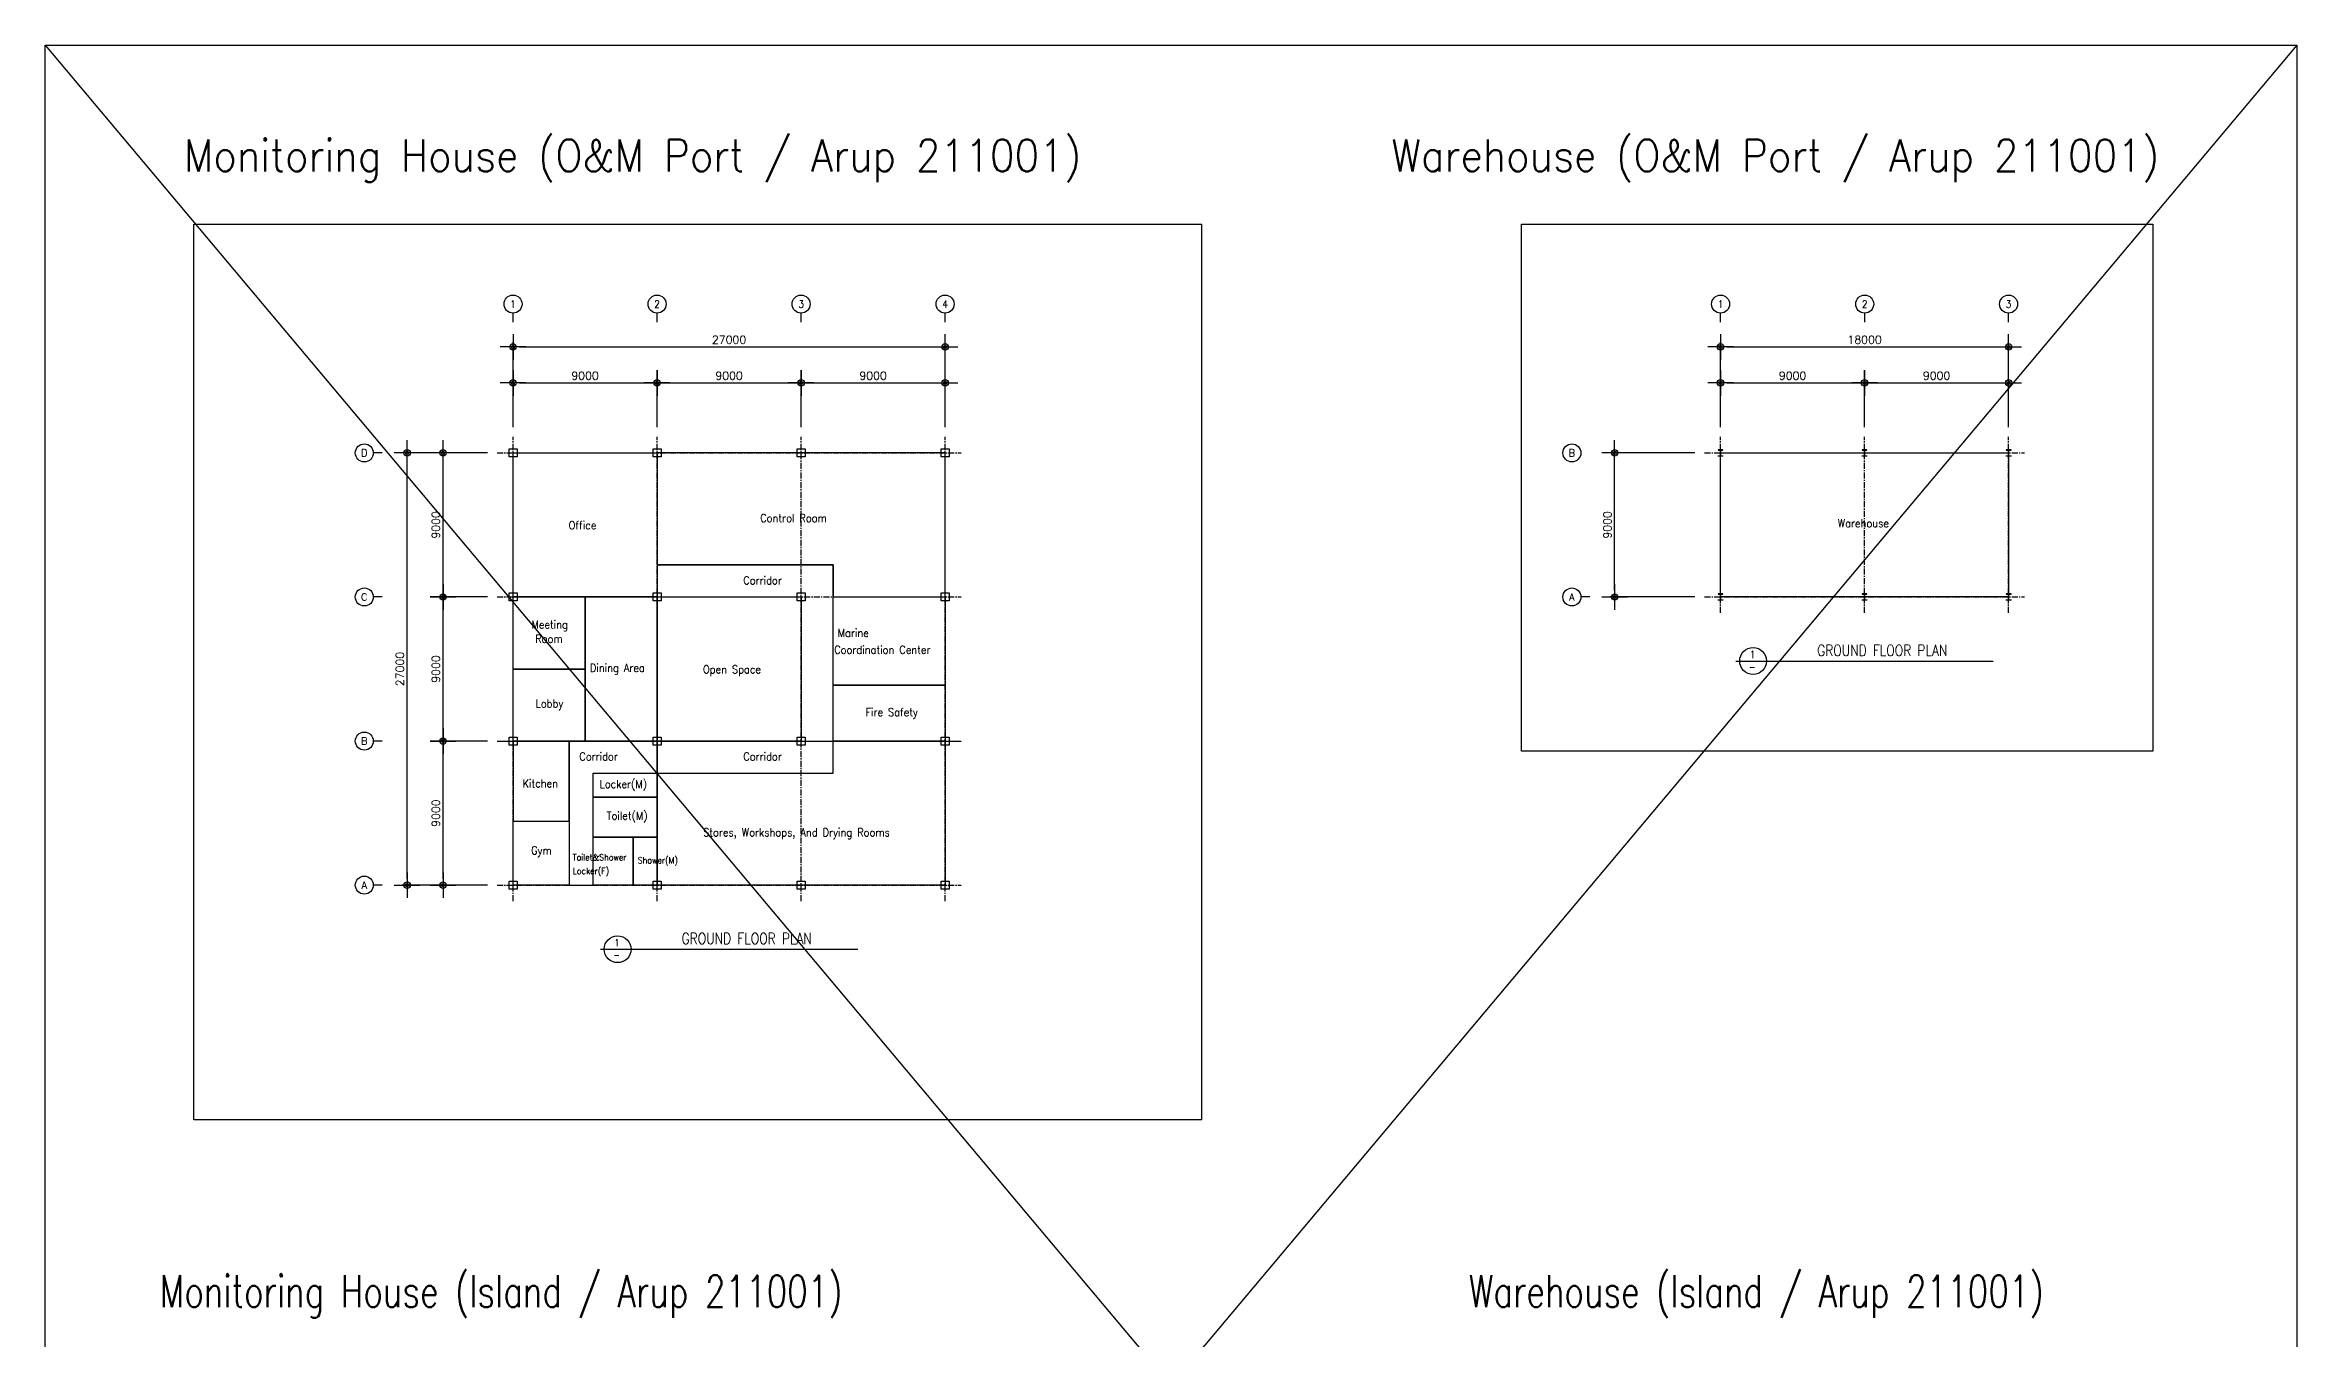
# Model space of a CAD drawing. Header units: millimetres. Extents: x 1547303 to 2238727, y -106680 to 167950.
# Drawn here: x 1641027 to 1781740, y 446 to 81264 of the extents above; entities that cross this region are included whole.
import ezdxf
from ezdxf.enums import TextEntityAlignment as Align

# ---------------------------------------------------------------- set-up
doc = ezdxf.new("R2010")
doc.units = ezdxf.units.MM
doc.header["$LTSCALE"] = 150
doc.linetypes.add('CENTERX2', pattern=[4, 2.5, -0.5, 0.5, -0.5])
doc.layers.get('Defpoints').update_dxf_attribs({"color": 140})
for name, color, linetype in [('0S_Layout', 2, 'Continuous'), ('0S_Steel Col', 2, 'Continuous'), ('7TEXT', 7, 'Continuous'), ('CEN_LINE', 1, 'CENTERX2'), ('DIM', 7, 'Continuous'), ('SYM', 7, 'Continuous'), ('TEXT', 4, 'Continuous'), ('TXT', 2, 'Continuous')]:
    doc.layers.add(name, color=color, linetype=linetype)
doc.styles.add('RomanS', font='romans.shx', dxfattribs={"bigfont": 'whgtxt.shx'})
doc.styles.add('ROMANT', font='ROMANT')
doc.styles.get("Standard").update_dxf_attribs({"font": 'romans.shx', "width": 0.75, "bigfont": 'whgtxt.shx'})
doc.dimstyles.new('HYUN', dxfattribs={"dimscale": 80, "dimtxt": 3, "dimasz": 1, "dimexe": 1.5, "dimexo": 3, "dimgap": 1, "dimtad": 1, "dimdec": 0, "dimzin": 0, "dimdsep": 46, "dimtxsty": 'RomanS', "dimblk": 'd_dot', "dimcen": -1, "dimclrd": 256, "dimclre": 256, "dimclrt": 3, "dimadec": 0, "dimazin": 0, "dimtfac": 1, "dimtdec": 0, "dimtix": 1, "dimtmove": 2, "dimatfit": 3, "dimfxl": 1.5, "dimtolj": 1, "dimtzin": 0, "dimarcsym": 0})

# ---------------------------------------------------------------- blocks, each defined once
blk = doc.blocks.new('d_dot')
for p, q in [((-2, 0), (2, 0)), ((0, -2), (0, 2))]:
    blk.add_line(p, q)
for radius in [0.5, 0.25]:
    blk.add_circle((0, 0), radius)
blk = doc.blocks.new('*D43')
at = {"layer": 'Defpoints', "color": 0}
for p in [(1679269, 60163), (1670269, 56791), (1679269, 56791)]:
    blk.add_point(p, dxfattribs=at)
at = {"layer": 'DIM', "lineweight": -2}
for p, q in [((1670269, 57391), (1670269, 60463)), ((1670669, 60163), (1678869, 60163)), ((1679269, 57391), (1679269, 60463))]:
    blk.add_line(p, q, dxfattribs=at)
at = {"layer": 'DIM', "lineweight": -2, "xscale": 400, "yscale": 400, "zscale": 400, "rotation": 180}
blk.add_blockref('d_dot', (1670269, 60163), dxfattribs=at)
at = {"layer": 'DIM', "lineweight": -2, "xscale": 400, "yscale": 400, "zscale": 400}
blk.add_blockref('d_dot', (1679269, 60163), dxfattribs=at)
at = {"layer": 'DIM', "color": 3, "insert": (1674769, 60613), "char_height": 500, "attachment_point": 5, "style": 'RomanS'}
blk.add_mtext('\\A1;9000', dxfattribs=at)
blk = doc.blocks.new('*D44')
at = {"layer": 'Defpoints', "color": 0}
for p in [(1663652, 55791), (1669269, 55791), (1669269, 28791)]:
    blk.add_point(p, dxfattribs=at)
at = {"layer": 'DIM', "lineweight": -2}
for p, q in [((1668669, 55791), (1663352, 55791)), ((1663652, 29191), (1663652, 55391)), ((1668669, 28791), (1663352, 28791))]:
    blk.add_line(p, q, dxfattribs=at)
at = {"layer": 'DIM', "lineweight": -2, "xscale": 400, "yscale": 400, "zscale": 400}
for p, rotation in [((1663652, 55791), 90), ((1663652, 28791), 270)]:
    blk.add_blockref('d_dot', p, dxfattribs=dict(at, rotation=rotation))
at = {"layer": 'DIM', "color": 3, "insert": (1663202, 42291), "char_height": 500, "attachment_point": 5, "rotation": 90, "style": 'RomanS'}
blk.add_mtext('\\A1;27000', dxfattribs=at)
blk = doc.blocks.new('*D45')
at = {"layer": 'Defpoints', "color": 0}
for p in [(1665897, 55791), (1669269, 55791), (1669269, 46791)]:
    blk.add_point(p, dxfattribs=at)
at = {"layer": 'DIM', "lineweight": -2}
for p, q in [((1668669, 55791), (1665597, 55791)), ((1665897, 47191), (1665897, 55391)), ((1668669, 46791), (1665597, 46791))]:
    blk.add_line(p, q, dxfattribs=at)
at = {"layer": 'DIM', "lineweight": -2, "xscale": 400, "yscale": 400, "zscale": 400}
for p, rotation in [((1665897, 55791), 90), ((1665897, 46791), 270)]:
    blk.add_blockref('d_dot', p, dxfattribs=dict(at, rotation=rotation))
at = {"layer": 'DIM', "color": 3, "insert": (1665447, 51291), "char_height": 500, "attachment_point": 5, "rotation": 90, "style": 'RomanS'}
blk.add_mtext('\\A1;9000', dxfattribs=at)
blk = doc.blocks.new('*D46')
at = {"layer": 'Defpoints', "color": 0}
for p in [(1697269, 62408), (1670269, 56791), (1697269, 56791)]:
    blk.add_point(p, dxfattribs=at)
at = {"layer": 'DIM', "lineweight": -2}
for p, q in [((1670269, 57391), (1670269, 62708)), ((1670669, 62408), (1696869, 62408)), ((1697269, 57391), (1697269, 62708))]:
    blk.add_line(p, q, dxfattribs=at)
at = {"layer": 'DIM', "lineweight": -2, "xscale": 400, "yscale": 400, "zscale": 400, "rotation": 180}
blk.add_blockref('d_dot', (1670269, 62408), dxfattribs=at)
at = {"layer": 'DIM', "lineweight": -2, "xscale": 400, "yscale": 400, "zscale": 400}
blk.add_blockref('d_dot', (1697269, 62408), dxfattribs=at)
at = {"layer": 'DIM', "color": 3, "insert": (1683769, 62858), "char_height": 500, "attachment_point": 5, "style": 'RomanS'}
blk.add_mtext('\\A1;27000', dxfattribs=at)
blk = doc.blocks.new('*D47')
at = {"layer": 'Defpoints', "color": 0}
for p in [(1754723, 60163), (1745723, 56791), (1754723, 56791)]:
    blk.add_point(p, dxfattribs=at)
at = {"layer": 'DIM', "lineweight": -2}
for p, q in [((1745723, 57391), (1745723, 60463)), ((1746123, 60163), (1754323, 60163)), ((1754723, 57391), (1754723, 60463))]:
    blk.add_line(p, q, dxfattribs=at)
at = {"layer": 'DIM', "lineweight": -2, "xscale": 400, "yscale": 400, "zscale": 400, "rotation": 180}
blk.add_blockref('d_dot', (1745723, 60163), dxfattribs=at)
at = {"layer": 'DIM', "lineweight": -2, "xscale": 400, "yscale": 400, "zscale": 400}
blk.add_blockref('d_dot', (1754723, 60163), dxfattribs=at)
at = {"layer": 'DIM', "color": 3, "insert": (1750223, 60613), "char_height": 500, "attachment_point": 5, "style": 'RomanS'}
blk.add_mtext('\\A1;9000', dxfattribs=at)
blk = doc.blocks.new('*D48')
at = {"layer": 'Defpoints', "color": 0}
for p in [(1739106, 55791), (1744723, 55791), (1744723, 46791)]:
    blk.add_point(p, dxfattribs=at)
at = {"layer": 'DIM', "lineweight": -2}
for p, q in [((1744123, 55791), (1738806, 55791)), ((1739106, 47191), (1739106, 55391)), ((1744123, 46791), (1738806, 46791))]:
    blk.add_line(p, q, dxfattribs=at)
at = {"layer": 'DIM', "lineweight": -2, "xscale": 400, "yscale": 400, "zscale": 400}
for p, rotation in [((1739106, 55791), 90), ((1739106, 46791), 270)]:
    blk.add_blockref('d_dot', p, dxfattribs=dict(at, rotation=rotation))
at = {"layer": 'DIM', "color": 3, "insert": (1738656, 51291), "char_height": 500, "attachment_point": 5, "rotation": 90, "style": 'RomanS'}
blk.add_mtext('\\A1;9000', dxfattribs=at)
blk = doc.blocks.new('*D49')
at = {"layer": 'Defpoints', "color": 0}
for p in [(1763723, 62408), (1745723, 56791), (1763723, 56791)]:
    blk.add_point(p, dxfattribs=at)
at = {"layer": 'DIM', "lineweight": -2}
for p, q in [((1745723, 57391), (1745723, 62708)), ((1746123, 62408), (1763323, 62408)), ((1763723, 57391), (1763723, 62708))]:
    blk.add_line(p, q, dxfattribs=at)
at = {"layer": 'DIM', "lineweight": -2, "xscale": 400, "yscale": 400, "zscale": 400, "rotation": 180}
blk.add_blockref('d_dot', (1745723, 62408), dxfattribs=at)
at = {"layer": 'DIM', "lineweight": -2, "xscale": 400, "yscale": 400, "zscale": 400}
blk.add_blockref('d_dot', (1763723, 62408), dxfattribs=at)
at = {"layer": 'DIM', "color": 3, "insert": (1754723, 62858), "char_height": 500, "attachment_point": 5, "style": 'RomanS'}
blk.add_mtext('\\A1;18000', dxfattribs=at)
blk = doc.blocks.new('A$C56473683')
at = {"layer": '0S_Steel Col'}
for p, q in [((-25, 420), (-25, 400)), ((275, 420), (-25, 420)), ((-25, 400), (109, 400)), ((-25, 50), (109, 50)), ((-25, 30), (-25, 50)), ((275, 30), (-25, 30)), ((119, 60), (119, 390)), ((119, 225), (131, 225)), ((131, 390), (131, 60)), ((141, 400), (275, 400)), ((141, 50), (275, 50)), ((275, 400), (275, 420)), ((275, 50), (275, 30))]:
    blk.add_line(p, q, dxfattribs=at)
for centre, start, end in [((109, 390), 0, 90), ((109, 60), 270, 0), ((141, 390), 90, 180), ((141, 60), 180, 270)]:
    blk.add_arc(centre, 10, start, end, dxfattribs=at)
blk = doc.blocks.new('*D50')
at = {"layer": 'Defpoints', "color": 0}
for p in [(1763723, 60163), (1754723, 56791), (1763723, 56791)]:
    blk.add_point(p, dxfattribs=at)
at = {"layer": 'DIM', "lineweight": -2}
for p, q in [((1754723, 57391), (1754723, 60463)), ((1755123, 60163), (1763323, 60163)), ((1763723, 57391), (1763723, 60463))]:
    blk.add_line(p, q, dxfattribs=at)
at = {"layer": 'DIM', "lineweight": -2, "xscale": 400, "yscale": 400, "zscale": 400, "rotation": 180}
blk.add_blockref('d_dot', (1754723, 60163), dxfattribs=at)
at = {"layer": 'DIM', "lineweight": -2, "xscale": 400, "yscale": 400, "zscale": 400}
blk.add_blockref('d_dot', (1763723, 60163), dxfattribs=at)
at = {"layer": 'DIM', "color": 3, "insert": (1759223, 60613), "char_height": 500, "attachment_point": 5, "style": 'RomanS'}
blk.add_mtext('\\A1;9000', dxfattribs=at)
blk = doc.blocks.new('*D51')
at = {"layer": 'Defpoints', "color": 0}
for p in [(1688269, 60163), (1679269, 56791), (1688269, 56791)]:
    blk.add_point(p, dxfattribs=at)
at = {"layer": 'DIM', "lineweight": -2}
for p, q in [((1679269, 57391), (1679269, 60463)), ((1679669, 60163), (1687869, 60163)), ((1688269, 57391), (1688269, 60463))]:
    blk.add_line(p, q, dxfattribs=at)
at = {"layer": 'DIM', "lineweight": -2, "xscale": 400, "yscale": 400, "zscale": 400, "rotation": 180}
blk.add_blockref('d_dot', (1679269, 60163), dxfattribs=at)
at = {"layer": 'DIM', "lineweight": -2, "xscale": 400, "yscale": 400, "zscale": 400}
blk.add_blockref('d_dot', (1688269, 60163), dxfattribs=at)
at = {"layer": 'DIM', "color": 3, "insert": (1683769, 60613), "char_height": 500, "attachment_point": 5, "style": 'RomanS'}
blk.add_mtext('\\A1;9000', dxfattribs=at)
blk = doc.blocks.new('*D52')
at = {"layer": 'Defpoints', "color": 0}
for p in [(1697269, 60163), (1688269, 56791), (1697269, 56791)]:
    blk.add_point(p, dxfattribs=at)
at = {"layer": 'DIM', "lineweight": -2}
for p, q in [((1688269, 57391), (1688269, 60463)), ((1688669, 60163), (1696869, 60163)), ((1697269, 57391), (1697269, 60463))]:
    blk.add_line(p, q, dxfattribs=at)
at = {"layer": 'DIM', "lineweight": -2, "xscale": 400, "yscale": 400, "zscale": 400, "rotation": 180}
blk.add_blockref('d_dot', (1688269, 60163), dxfattribs=at)
at = {"layer": 'DIM', "lineweight": -2, "xscale": 400, "yscale": 400, "zscale": 400}
blk.add_blockref('d_dot', (1697269, 60163), dxfattribs=at)
at = {"layer": 'DIM', "color": 3, "insert": (1692769, 60613), "char_height": 500, "attachment_point": 5, "style": 'RomanS'}
blk.add_mtext('\\A1;9000', dxfattribs=at)
blk = doc.blocks.new('*D53')
at = {"layer": 'Defpoints', "color": 0}
for p in [(1665897, 46791), (1669269, 46791), (1669269, 37791)]:
    blk.add_point(p, dxfattribs=at)
at = {"layer": 'DIM', "lineweight": -2}
for p, q in [((1668669, 46791), (1665597, 46791)), ((1665897, 38191), (1665897, 46391)), ((1668669, 37791), (1665597, 37791))]:
    blk.add_line(p, q, dxfattribs=at)
at = {"layer": 'DIM', "lineweight": -2, "xscale": 400, "yscale": 400, "zscale": 400}
for p, rotation in [((1665897, 46791), 90), ((1665897, 37791), 270)]:
    blk.add_blockref('d_dot', p, dxfattribs=dict(at, rotation=rotation))
at = {"layer": 'DIM', "color": 3, "insert": (1665447, 42291), "char_height": 500, "attachment_point": 5, "rotation": 90, "style": 'RomanS'}
blk.add_mtext('\\A1;9000', dxfattribs=at)
blk = doc.blocks.new('*D54')
at = {"layer": 'Defpoints', "color": 0}
for p in [(1665897, 37791), (1669269, 37791), (1669269, 28791)]:
    blk.add_point(p, dxfattribs=at)
at = {"layer": 'DIM', "lineweight": -2}
for p, q in [((1668669, 37791), (1665597, 37791)), ((1665897, 29191), (1665897, 37391)), ((1668669, 28791), (1665597, 28791))]:
    blk.add_line(p, q, dxfattribs=at)
at = {"layer": 'DIM', "lineweight": -2, "xscale": 400, "yscale": 400, "zscale": 400}
for p, rotation in [((1665897, 37791), 90), ((1665897, 28791), 270)]:
    blk.add_blockref('d_dot', p, dxfattribs=dict(at, rotation=rotation))
at = {"layer": 'DIM', "color": 3, "insert": (1665447, 33291), "char_height": 500, "attachment_point": 5, "rotation": 90, "style": 'RomanS'}
blk.add_mtext('\\A1;9000', dxfattribs=at)

msp = doc.modelspace()

# ---------------------------------------------------------------- linework, layer by layer
at = {"color": 1}
for points in [[(1650327.9, 70084.7), (1713287.9, 70084.7), (1713287.9, 14137.7), (1650327.9, 14137.7)], [(1733287.9, 70084.7), (1772723.3, 70084.7), (1772723.3, 37158.3), (1733287.9, 37158.3)]]:
    msp.add_lwpolyline(points, close=True, dxfattribs=at)
at = {"layer": '0S_Layout', "color": 1}
for p, q in [((1781739.6, 81263.6), (1641027.3, -86151.4)), ((1641027.3, 81263.6), (1781739.6, -86151.4))]:
    msp.add_line(p, q, dxfattribs=at)
at = {"layer": '0S_Layout'}
msp.add_line((1669268.9, 37790.7), (1698268.9, 37790.7), dxfattribs=at)
at = {"layer": '0S_Layout', "color": 1}
msp.add_lwpolyline([(1641027.3, 81263.6), (1781739.6, 81263.6), (1781739.6, -86151.4), (1641027.3, -86151.4)], close=True, dxfattribs=at)
at = {"layer": '0S_Layout'}
for points in [[(1670018.9, 56040.7), (1670518.9, 56040.7), (1670518.9, 55540.7), (1670018.9, 55540.7)], [(1670268.9, 55790.7), (1679268.9, 55790.7), (1679268.9, 46790.7), (1670268.9, 46790.7)], [(1679018.9, 56040.7), (1679518.9, 56040.7), (1679518.9, 55540.7), (1679018.9, 55540.7)], [(1688018.9, 56040.7), (1688518.9, 56040.7), (1688518.9, 55540.7), (1688018.9, 55540.7)], [(1697018.9, 56040.7), (1697518.9, 56040.7), (1697518.9, 55540.7), (1697018.9, 55540.7)], [(1745722.9, 55790.7), (1763722.9, 55790.7), (1763722.9, 46790.7), (1745722.9, 46790.7)], [(1670018.9, 47040.7), (1670518.9, 47040.7), (1670518.9, 46540.7), (1670018.9, 46540.7)], [(1670268.9, 46790.7), (1674768.9, 46790.7), (1674768.9, 42290.7), (1670268.9, 42290.7)], [(1674768.9, 46790.7), (1679268.9, 46790.7), (1679268.9, 37790.7), (1674768.9, 37790.7)], [(1679018.9, 47040.7), (1679518.9, 47040.7), (1679518.9, 46540.7), (1679018.9, 46540.7)], [(1679268.9, 46790.7), (1688268.9, 46790.7), (1688268.9, 37790.7), (1679268.9, 37790.7)], [(1688018.9, 47040.7), (1688518.9, 47040.7), (1688518.9, 46540.7), (1688018.9, 46540.7)], [(1690268.9, 46790.7), (1697268.9, 46790.7), (1697268.9, 41290.7), (1690268.9, 41290.7)], [(1697018.9, 47040.7), (1697518.9, 47040.7), (1697518.9, 46540.7), (1697018.9, 46540.7)], [(1670268.9, 42290.7), (1674768.9, 42290.7), (1674768.9, 37790.7), (1670268.9, 37790.7)], [(1690268.9, 41290.7), (1697268.9, 41290.7), (1697268.9, 37790.7), (1690268.9, 37790.7)], [(1670018.9, 38040.7), (1670518.9, 38040.7), (1670518.9, 37540.7), (1670018.9, 37540.7)], [(1679018.9, 38040.7), (1679518.9, 38040.7), (1679518.9, 37540.7), (1679018.9, 37540.7)], [(1688018.9, 38040.7), (1688518.9, 38040.7), (1688518.9, 37540.7), (1688018.9, 37540.7)], [(1697018.9, 38040.7), (1697518.9, 38040.7), (1697518.9, 37540.7), (1697018.9, 37540.7)], [(1670268.9, 32790.7), (1673768.9, 32790.7), (1673768.9, 37790.7), (1670268.9, 37790.7)], [(1675268.9, 35790.7), (1679268.9, 35790.7), (1679268.9, 34290.7), (1675268.9, 34290.7)], [(1675268.9, 34290.7), (1679268.9, 34290.7), (1679268.9, 31790.7), (1675268.9, 31790.7)], [(1670268.9, 32790.7), (1673768.9, 32790.7), (1673768.9, 28790.7), (1670268.9, 28790.7)], [(1675268.9, 31790.7), (1677768.9, 31790.7), (1677768.9, 28790.7), (1675268.9, 28790.7)], [(1677768.9, 31790.7), (1679268.9, 31790.7), (1679268.9, 28790.7), (1677768.9, 28790.7)], [(1670018.9, 29040.7), (1670518.9, 29040.7), (1670518.9, 28540.7), (1670018.9, 28540.7)], [(1679018.9, 29040.7), (1679518.9, 29040.7), (1679518.9, 28540.7), (1679018.9, 28540.7)], [(1688018.9, 29040.7), (1688518.9, 29040.7), (1688518.9, 28540.7), (1688018.9, 28540.7)], [(1697018.9, 29040.7), (1697518.9, 29040.7), (1697518.9, 28540.7), (1697018.9, 28540.7)]]:
    msp.add_lwpolyline(points, close=True, dxfattribs=at)
for points in [[(1679268.9, 55790.7), (1679268.9, 48790.7), (1690268.9, 48790.7), (1690268.9, 46790.7), (1697268.9, 46790.7), (1697268.9, 55790.7), (1679268.9, 55790.7)], [(1679268.9, 48790.7), (1679268.9, 46790.7), (1688268.9, 46790.7), (1688268.9, 37790.7), (1679268.9, 37790.7), (1679268.9, 35790.7), (1690268.9, 35790.7), (1690268.9, 48790.7), (1679268.9, 48790.7)], [(1679268.9, 35790.7), (1679268.9, 37790.7), (1673768.9, 37790.7), (1673768.9, 28790.7), (1675268.9, 28790.7), (1675268.9, 35790.7), (1679268.9, 35790.7)], [(1679268.9, 28790.7), (1679268.9, 35790.7), (1690268.9, 35790.7), (1690268.9, 37790.7), (1697268.9, 37790.7), (1697268.9, 28790.7), (1679268.9, 28790.7)]]:
    msp.add_lwpolyline(points, dxfattribs=at)
at = {"layer": 'CEN_LINE'}
for p, q in [((1670268.9, 27790.7), (1670268.9, 56790.7)), ((1679268.9, 27790.7), (1679268.9, 56790.7)), ((1688268.9, 27790.7), (1688268.9, 56790.7)), ((1697268.9, 27790.7), (1697268.9, 56790.7)), ((1745722.9, 45790.7), (1745722.9, 56790.7)), ((1754722.9, 45790.7), (1754722.9, 56790.7)), ((1763722.9, 45790.7), (1763722.9, 56790.7)), ((1669268.9, 55790.7), (1698268.9, 55790.7)), ((1744722.9, 55790.7), (1764722.9, 55790.7)), ((1669268.9, 46790.7), (1698268.9, 46790.7)), ((1744722.9, 46790.7), (1764722.9, 46790.7)), ((1669268.9, 28790.7), (1698268.9, 28790.7))]:
    msp.add_line(p, q, dxfattribs=at)
at = {"layer": 'SYM', "color": 7}
for p, q in [((1670268.9, 63957.8), (1670268.9, 64520.3)), ((1679268.9, 63957.8), (1679268.9, 64520.3)), ((1688268.9, 63957.8), (1688268.9, 64520.3)), ((1697268.9, 63957.8), (1697268.9, 64520.3)), ((1745722.9, 63957.8), (1745722.9, 64520.3)), ((1754728.9, 63957.8), (1754728.9, 64520.3)), ((1763722.9, 63957.8), (1763722.9, 64520.3)), ((1662101.7, 55790.7), (1661539.2, 55790.7)), ((1662101.7, 46790.7), (1661539.2, 46790.7)), ((1737555.7, 46790.7), (1736993.2, 46790.7)), ((1662101.7, 37790.7), (1661539.2, 37790.7)), ((1662101.7, 28790.7), (1661539.2, 28790.7))]:
    msp.add_line(p, q, dxfattribs=at)
for centre in [(1670268.9, 65082.8), (1679268.9, 65082.8), (1688268.9, 65082.8), (1697268.9, 65082.8), (1745722.9, 65082.8), (1754728.9, 65082.8), (1763722.9, 65082.8), (1660976.7, 55790.7), (1736430.7, 55790.7), (1660976.7, 46790.7), (1736430.7, 46790.7), (1660976.7, 37790.7), (1660976.7, 28790.7)]:
    msp.add_circle(centre, 562.5, dxfattribs=at)
at = {"layer": 'TXT', "color": 7}
for p, q in [((1746679.3, 42790.7), (1762766.4, 42790.7)), ((1675725.3, 24790.7), (1691812.4, 24790.7))]:
    msp.add_line(p, q, dxfattribs=at)
for centre in [(1747757.2, 42790.7), (1676803.2, 24790.7)]:
    msp.add_circle(centre, 840, dxfattribs=at)

# ---------------------------------------------------------------- block references
at = {"layer": '0S_Steel Col', "xscale": -1, "rotation": 180}
for p in [(1745597.9, 56015.7), (1754597.9, 56015.7), (1763597.9, 56015.7), (1745597.9, 47015.7), (1754597.9, 47015.7), (1763597.9, 47015.7)]:
    msp.add_blockref('A$C56473683', p, dxfattribs=at)

# ---------------------------------------------------------------- texts
at = {"layer": '7TEXT', "color": 3, "style": 'RomanS', "width": 0.9}
for s, p in [('1', (1670268.9, 65082.8)), ('2', (1679268.9, 65082.8)), ('3', (1688268.9, 65082.8)), ('4', (1697268.9, 65082.8)), ('1', (1745722.9, 65082.8)), ('2', (1754728.9, 65082.8)), ('3', (1763722.9, 65082.8))]:
    msp.add_text(s, height=450, dxfattribs=at).set_placement(p, align=Align.MIDDLE_CENTER)
at = {"layer": '7TEXT', "color": 3, "style": 'RomanS'}
for s, p in [('D', (1660976.7, 55790.7)), ('B', (1736430.7, 55790.7)), ('C', (1660976.7, 46790.7)), ('A', (1736430.7, 46790.7)), ('B', (1660976.7, 37790.7)), ('A', (1660976.7, 28790.7))]:
    msp.add_text(s, height=450, dxfattribs=at).set_placement(p, align=Align.MIDDLE_CENTER)
at = {"layer": 'TEXT', "style": 'RomanS', "width": 0.9}
for s, height, p in [('Monitoring House (O&M Port / Arup 211001)', 2000, (1649694.7, 74368.7)), ('Warehouse (O&M Port / Arup 211001)', 2000, (1725155, 74368.7)), ('Office', 500, (1673740.6, 51270.7)), ('Control Room', 500, (1685712.9, 51720.3)), ('Warehouse', 500, (1753043.5, 51392.3)), ('Corridor', 500, (1684657.2, 47827.1)), ('Meeting', 500, (1671423, 45063.7)), ('Room', 500, (1671657.2, 44177.1)), ('Coordination Center', 500, (1690336.9, 43490.6)), ('Marine', 500, (1690554.8, 44540.5)), ('Dining Area', 500, (1675072.6, 42361.1)), ('Open Space', 500, (1682135.9, 42270.7)), ('Lobby', 500, (1671677.8, 40131.7)), ('Fire Safety', 500, (1692291.6, 39591.6)), ('Corridor', 500, (1674411.9, 36827.1)), ('Corridor', 500, (1684657.2, 36827.1)), ('Kitchen', 500, (1670863, 35149)), ('Locker(M)', 500, (1675676.4, 35106.2)), ('Toilet(M)', 500, (1676114, 33130.5)), ('Gym', 500, (1671399, 30963.1)), ('Stores, Workshops, And Drying Rooms', 500, (1682151, 32089.5)), ('Toilet&Shower', 400, (1673997.9, 30526.6)), ('Locker(F)', 400, (1673997.9, 29681.2)), ('Shower(M)', 400, (1678060, 30341))]:
    msp.add_text(s, height=height, dxfattribs=at).set_placement(p, align=Align.MIDDLE_LEFT)
at = {"layer": 'TEXT', "width": 0.75}
for s, p in [('Monitoring House (Island / Arup 211001)', (1648187.4, 3421.7)), ('Warehouse (Island / Arup 211001)', (1729992.6, 3421.7))]:
    msp.add_text(s, height=2000, dxfattribs=at).set_placement(p, align=Align.MIDDLE_LEFT)
at = {"layer": 'TXT', "color": 7, "style": 'ROMANT', "width": 0.8}
for p in [(1759895.4, 43105.9), (1688941.4, 25105.9)]:
    msp.add_text('GROUND FLOOR PLAN', height=700, dxfattribs=at).set_placement(p, align=Align.RIGHT)
for s, p in [('-', (1747496.8, 42200.3)), ('1', (1747569.6, 42971.7)), ('1', (1676615.6, 24971.7)), ('-', (1676542.8, 24200.3))]:
    msp.add_text(s, height=448, dxfattribs=at).set_placement(p)

# ---------------------------------------------------------------- dimensions: what is measured, and where the dimension line sits
at = {"layer": 'DIM'}
for base, p1, p2, picture, middle in [((1697268.9, 62407.8), (1670268.9, 56790.7), (1697268.9, 56790.7), '*D46', (1683768.9, 62857.8)), ((1763722.9, 62407.8), (1745722.9, 56790.7), (1763722.9, 56790.7), '*D49', (1754722.9, 62857.8)), ((1679268.9, 60163), (1670268.9, 56790.7), (1679268.9, 56790.7), '*D43', (1674768.9, 60613)), ((1688268.9, 60163), (1679268.9, 56790.7), (1688268.9, 56790.7), '*D51', (1683768.9, 60613)), ((1697268.9, 60163), (1688268.9, 56790.7), (1697268.9, 56790.7), '*D52', (1692768.9, 60613)), ((1754722.9, 60163), (1745722.9, 56790.7), (1754722.9, 56790.7), '*D47', (1750222.9, 60613)), ((1763722.9, 60163), (1754722.9, 56790.7), (1763722.9, 56790.7), '*D50', (1759222.9, 60613))]:
    dim = msp.add_linear_dim(base=base, p1=p1, p2=p2, dimstyle='HYUN', override={"dimscale": 200, "dimtxt": 2.5, "dimasz": 2}, dxfattribs=at)
    dim.commit()
    dim.dimension.update_dxf_attribs({"geometry": picture, "text_midpoint": middle})
for base, p1, p2, picture, middle in [((1663651.7, 55790.7), (1669268.9, 28790.7), (1669268.9, 55790.7), '*D44', (1663201.7, 42290.7)), ((1665896.5, 55790.7), (1669268.9, 46790.7), (1669268.9, 55790.7), '*D45', (1665446.5, 51290.7)), ((1739105.7, 55790.7), (1744722.9, 46790.7), (1744722.9, 55790.7), '*D48', (1738655.7, 51290.7)), ((1665896.5, 46790.7), (1669268.9, 37790.7), (1669268.9, 46790.7), '*D53', (1665446.5, 42290.7)), ((1665896.5, 37790.7), (1669268.9, 28790.7), (1669268.9, 37790.7), '*D54', (1665446.5, 33290.7))]:
    dim = msp.add_linear_dim(base=base, p1=p1, p2=p2, angle=90, dimstyle='HYUN', override={"dimscale": 200, "dimtxt": 2.5, "dimasz": 2}, dxfattribs=at)
    dim.commit()
    dim.dimension.update_dxf_attribs({"geometry": picture, "text_midpoint": middle})

doc.saveas('drawing.dxf')
